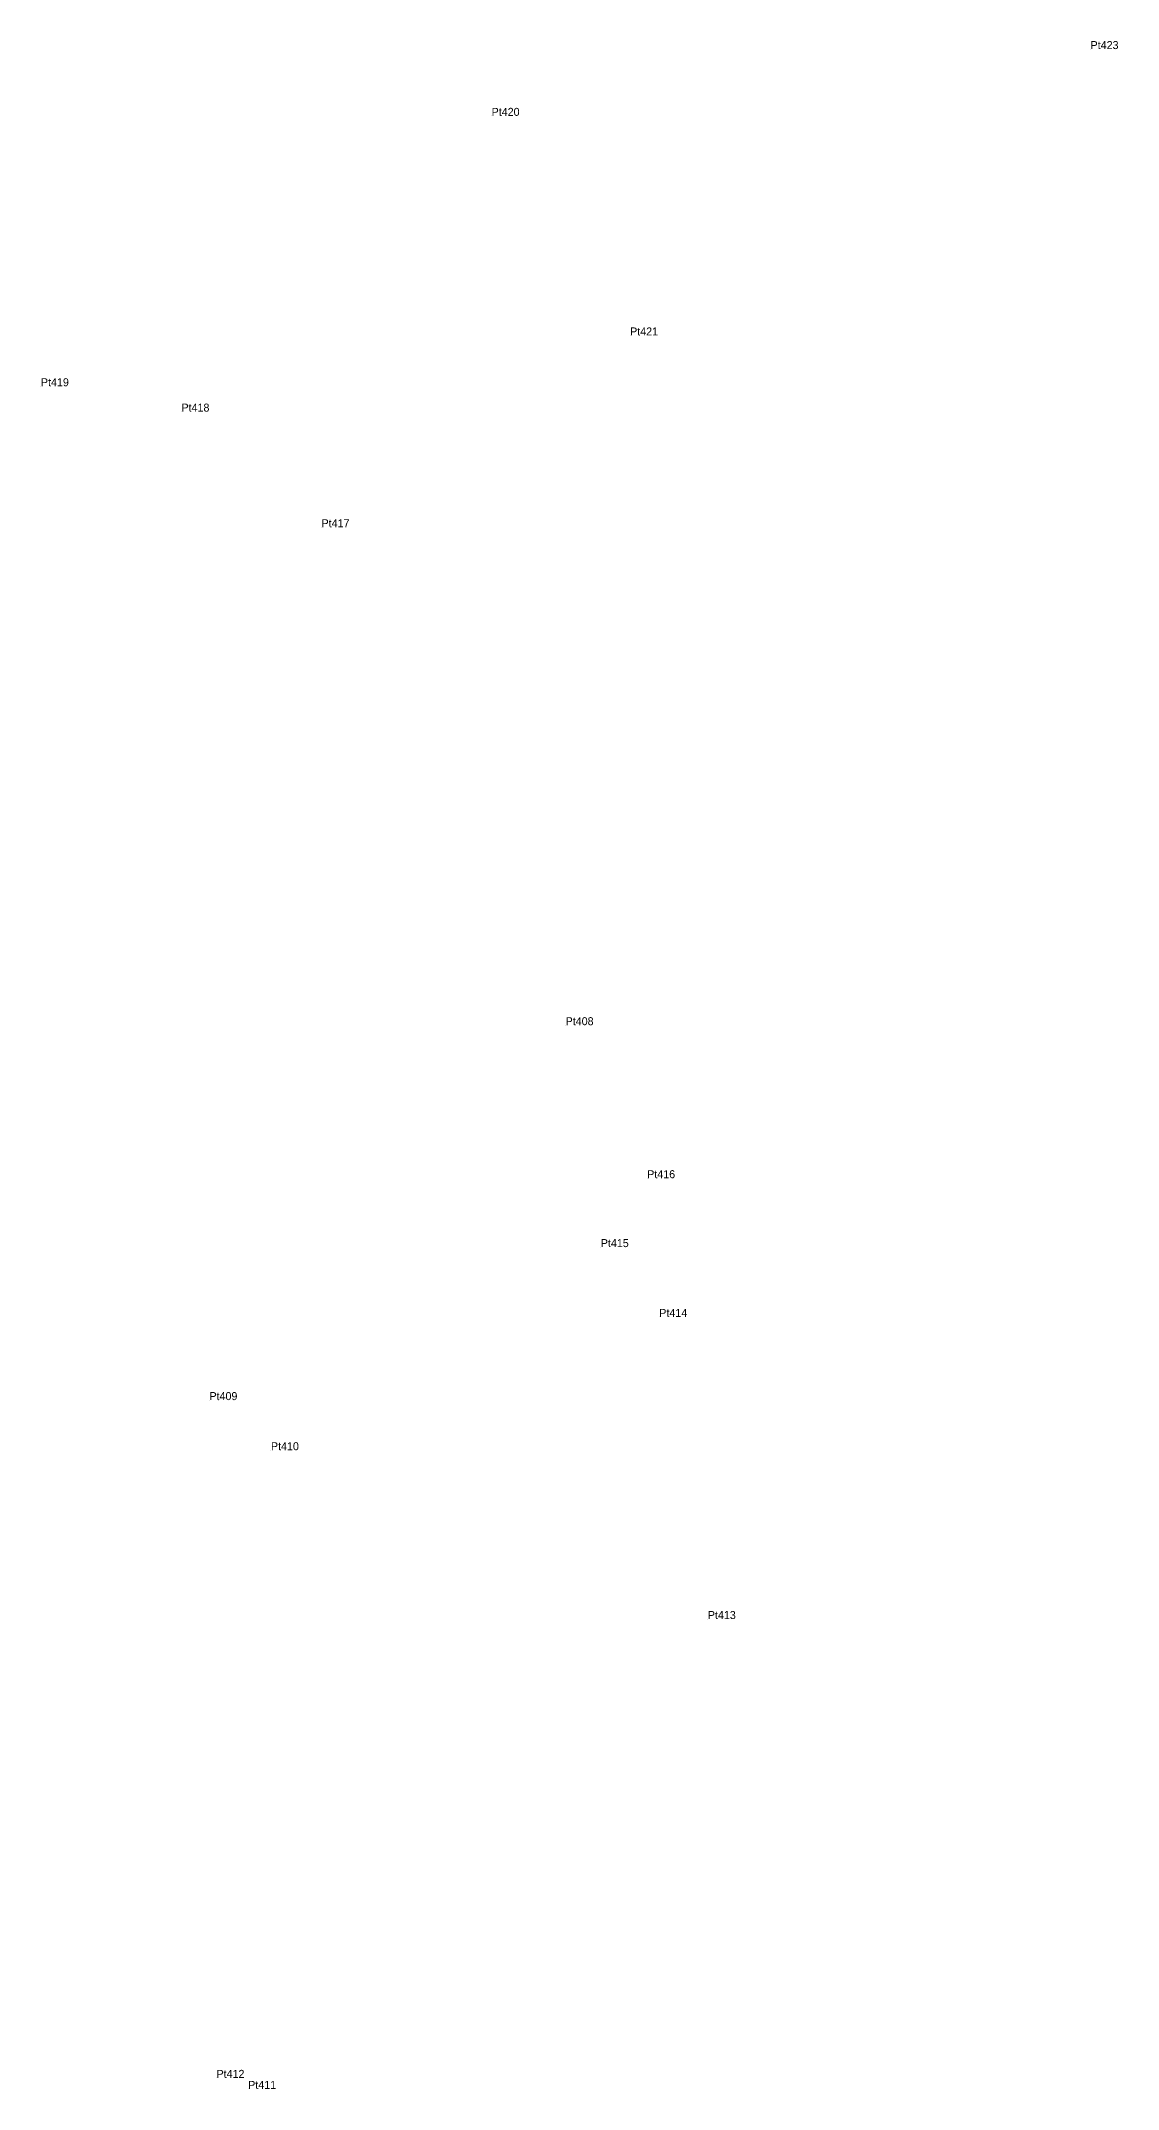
# Model space of a CAD drawing. Extents: x 0 to 667379, y 0 to 1854856.
# Drawn here: x 537687.4 to 537929.8, y 1846009.4 to 1846470.1 of the extents above; entities that cross this region are included whole.
import ezdxf

# ---------------------------------------------------------------- set-up
doc = ezdxf.new("R2010")
doc.units = 0
doc.layers.add('Level 12', color=7, linetype='Continuous')
doc.layers.add('Level 7', color=7, linetype='Continuous')

msp = doc.modelspace()

# ---------------------------------------------------------------- linework, layer by layer
at = {"layer": 'Level 7'}
for p, q in [((537923.593, 1846468.231), (537923.593, 1846468.231)), ((537788.794, 1846453.212), (537788.794, 1846453.212)), ((537819.964, 1846403.82), (537819.964, 1846403.82)), ((537687.365, 1846392.388), (537687.365, 1846392.388)), ((537718.99, 1846386.689), (537718.99, 1846386.689)), ((537750.516, 1846360.675), (537750.516, 1846360.675)), ((537805.45, 1846248.672), (537805.45, 1846248.672)), ((537823.805, 1846214.256), (537823.805, 1846214.256)), ((537813.364, 1846198.767), (537813.364, 1846198.767)), ((537826.527, 1846183.053), (537826.527, 1846183.053)), ((537725.286, 1846164.348), (537725.286, 1846164.348)), ((537739.132, 1846153.076), (537739.132, 1846153.076)), ((537837.456, 1846115.103), (537837.456, 1846115.103)), ((537726.877, 1846011.892), (537726.877, 1846011.892)), ((537734.001, 1846009.408), (537734.001, 1846009.408))]:
    msp.add_line(p, q, dxfattribs=at)

# ---------------------------------------------------------------- texts
at = {"layer": 'Level 12'}
for s, p in [('Pt423', (537923.593, 1846468.231)), ('Pt420', (537788.794, 1846453.212)), ('Pt421', (537819.964, 1846403.82)), ('Pt419', (537687.365, 1846392.388)), ('Pt418', (537718.99, 1846386.689)), ('Pt417', (537750.516, 1846360.675)), ('Pt408', (537805.45, 1846248.672)), ('Pt416', (537823.805, 1846214.256)), ('Pt415', (537813.364, 1846198.767)), ('Pt414', (537826.527, 1846183.053)), ('Pt409', (537725.286, 1846164.348)), ('Pt410', (537739.132, 1846153.076)), ('Pt413', (537837.456, 1846115.103)), ('Pt412', (537726.877, 1846011.892)), ('Pt411', (537734.001, 1846009.408))]:
    msp.add_text(s, height=1.8, dxfattribs=at).set_placement(p)

doc.saveas('drawing.dxf')
